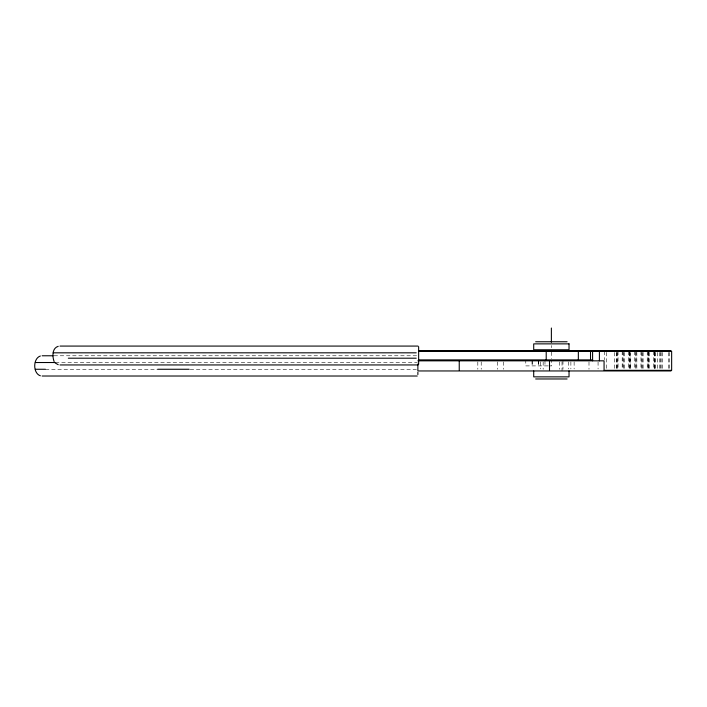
<?xml version="1.0" encoding="UTF-8"?>
<svg xmlns="http://www.w3.org/2000/svg" width="707" height="707" viewBox="0 0 707 707"><rect width="100%" height="100%" fill="white"/><g stroke="black" fill="none" stroke-linecap="round" stroke-linejoin="round"><path stroke-width="0.53" stroke-dasharray="3.54 2.65" d="M54.032 355.771L417.245 355.771M55.526 362.523L417.245 362.523M547.89 365.899L525.778 365.899L525.778 360.835M548.782 365.899L551.637 365.899L551.637 360.835M45.451 369.266L157.493 369.266M190.183 369.266L416.396 369.266M629.822 351.344L630.529 369.266L630.573 351.344M669.449 352.404L669.449 369.266M668.283 352.44L668.283 369.867M662.565 352.44L662.565 369.867M661.151 352.404L661.151 370.327M660.541 352.404L660.541 369.266M659.772 352.44L659.772 369.867M657.457 352.44L657.457 369.867M655.636 352.404L655.636 369.266M654.885 352.404L654.868 369.867M654.77 352.44L654.77 369.867M654.275 352.404L654.258 369.867M653.507 351.344L653.507 369.867M649.371 352.404L649.371 370.327M648.619 351.344L648.619 369.266M648.602 352.44L648.602 369.867M648.01 352.404L647.992 369.867M647.241 351.344L647.241 369.867M643.105 352.404L643.105 370.327M642.354 352.404L642.336 369.867M641.744 352.404L641.726 369.867M640.975 351.344L640.975 369.867M636.839 352.404L636.839 369.266M636.088 351.344L636.07 369.867M635.478 352.404L635.46 369.867M634.709 351.344L634.709 369.867M629.822 352.404L629.804 369.867M629.212 352.404L629.195 369.867M628.443 351.344L628.443 369.867M624.308 352.404L624.308 369.266M623.565 352.404L623.539 369.867M622.955 351.344L622.929 369.867M622.187 351.344L622.187 369.867M618.042 351.344L618.042 369.266M617.273 352.44L617.273 369.867M616.866 352.404L616.866 369.266M616.663 352.44L616.663 369.867M614.586 352.44L614.586 369.867M606.465 352.404L606.465 370.327M604.724 351.344L604.724 359.783M598.069 361.896L598.069 368.939M588.993 361.887L588.993 369.266M574.128 361.896L574.128 368.939M570.885 361.896L570.885 368.939M568.684 361.896L568.684 368.939M562.966 360.835L562.966 369.266M562.021 361.851L562.021 370.954M559.573 361.887L559.573 369.266M551.372 345.529L551.372 347.711M551.372 352.086L551.372 358.652M544.982 360.835L544.982 365.899M543.17 361.887L543.17 369.266M540.722 361.851L540.722 368.93M538.663 360.835L538.681 365.899M538.513 360.835L538.513 365.899M532.433 360.835L532.433 365.899M532.009 360.835L532.026 365.899M503.623 361.887L503.623 369.266M497.613 361.887L497.613 369.266M481.211 361.887L481.211 369.266M477.817 361.887L477.817 369.266"/><path stroke-width="1.06" d="M54.121 361.577C52.274 356.567 51.929 348.206 58.23 346.306M40.37 375.788C32.831 373.349 32.831 358.44 40.37 356.001M648.08 351.034L648.558 350.716M654.346 351.034L654.823 350.716M660.612 351.034L661.089 350.716M648.699 351.034L649.212 350.716M654.965 351.034L655.477 350.716M661.231 351.034L661.743 350.716M535.65 341.755L567.094 341.755M59.989 346.077L418.014 346.077M418.641 350.716L671.005 350.716M418.641 351.344L671.65 351.344L671.65 370.327L604.07 370.327L604.07 360.835L417.872 360.835M53.211 352.82L416.22 352.82M42.128 355.771L53.069 355.771M68.332 358.202L416.22 358.202M418.641 359.89L592.634 359.89M35.35 362.523L55.111 362.523M59.989 364.945L418.014 364.945M35.35 369.266L45.434 369.266M157.688 369.266L189.176 369.266M671.005 370.954L417.872 370.954L417.872 363.999M42.128 376.018L417.245 376.018M535.65 378.97L567.094 378.97M58.23 364.715L55.199 362.974M589.824 350.716L590.522 351.344L590.522 359.89M599.395 351.344L599.395 360.835M592.59 351.344L592.59 360.835M578.344 351.344L578.344 359.89M569.038 370.954L569.029 376.858L533.714 376.858L533.714 370.954M551.372 328.03L551.372 342.25M549.498 360.835L549.498 370.327M546.211 351.344L546.211 359.89M459.241 360.835L459.241 370.327M418.641 346.713L418.641 364.317M417.872 372.324L417.872 374.56M569.038 343.867L533.705 343.867L533.705 349.771L569.038 349.771L569.029 343.867"/></g></svg>
